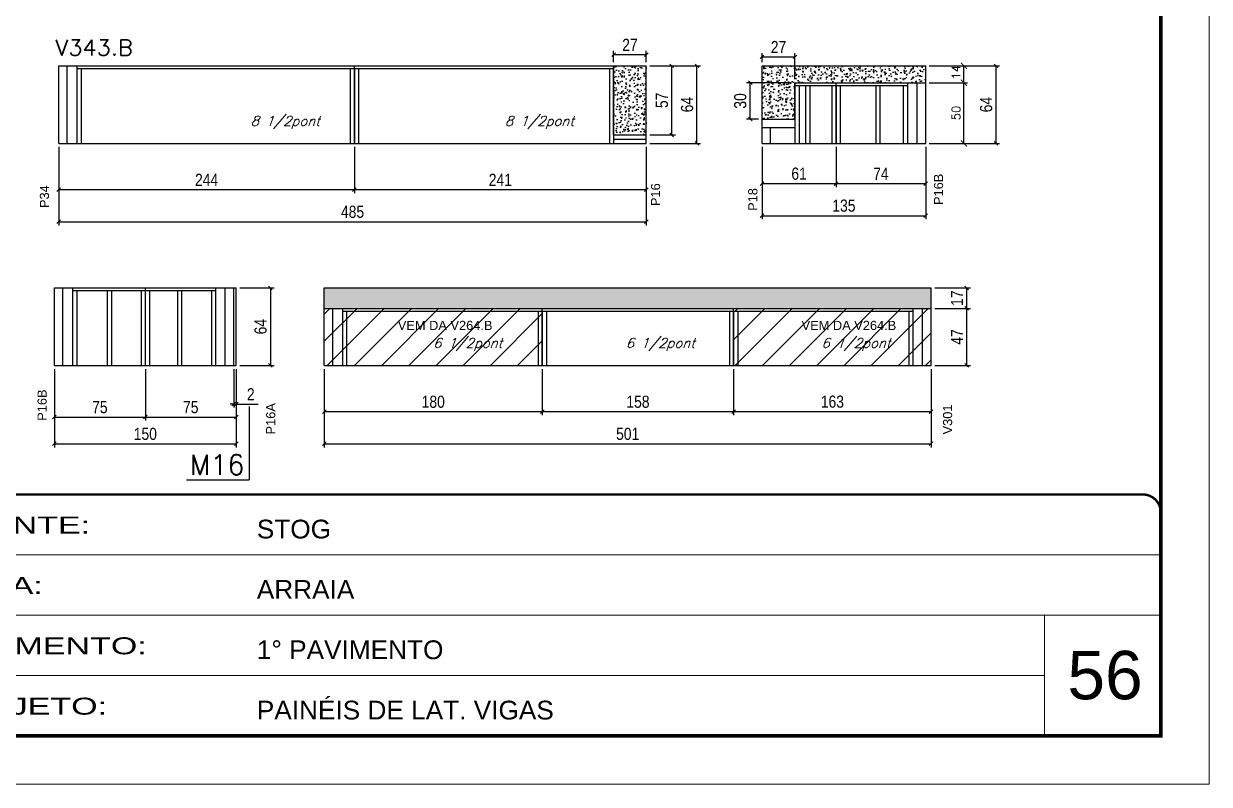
# Model space of a CAD drawing. Extents: x -3394 to 16474, y -5031 to 14397.
# Drawn here: x 9533 to 10512, y -1585 to -957 of the extents above; entities that cross this region are included whole.
import ezdxf

# ---------------------------------------------------------------- set-up
doc = ezdxf.new("R2010")
doc.units = 0
doc.linetypes.add('CONTINUO', pattern=[0])
doc.linetypes.add('DASHED', pattern=[0.75, 0.5, -0.25])
doc.layers.get('0').update_dxf_attribs({"linetype": 'CONTINUOUS'})
doc.layers.get('Defpoints').update_dxf_attribs({"linetype": 'CONTINUOUS'})
for name, color, linetype, lineweight in [('CARIMBO', 255, 'CONTINUOUS', 9), ('Folhas', 255, 'CONTINUOUS', 9), ('REAPROVEITAMENTO', 251, 'CONTINUOUS', 9), ('SARRAFO DE PRESSAO', 251, 'DASHED', 9), ('Texto Seção', 7, 'CONTINUOUS', 15)]:
    doc.layers.add(name, color=color, linetype=linetype, lineweight=lineweight)
for name, color, linetype in [('COTA', 241, 'CONTINUOUS'), ('NOMENCLATURA', 7, 'CONTINUOUS'), ('Painéis', 200, 'CONTINUOUS'), ('SARR_2.2x7', 40, 'CONTINUOUS'), ('SARR_3.5x7', 81, 'CONTINUOUS'), ('texto', 7, 'CONTINUOUS')]:
    doc.layers.add(name, color=color, linetype=linetype)
doc.styles.add('ARIAL', font='arial.ttf')
doc.styles.add('COTA TECNICA', font='techl___.ttf', dxfattribs={"height": 10})
doc.styles.add('REGUA-120', font='ROMANS.shx', dxfattribs={"height": 15})
doc.styles.add('ROMANS', font='romans.shx')
doc.styles.get("Standard").update_dxf_attribs({"font": 'ROMANS.SHX'})
doc.styles.add('Tecnologia', font='')
doc.styles.get('Tecnologia').set_extended_font_data('Forgotten Futurist')
doc.dimstyles.new('Cota Paínel', dxfattribs={"dimtxt": 7, "dimasz": 5, "dimexe": 3, "dimexo": 3, "dimgap": 3, "dimtad": 1, "dimdec": 1, "dimzin": 12, "dimdsep": 46, "dimtxsty": 'ROMANS', "dimblk": 'ARCHTICK', "dimcen": 0, "dimclrd": 4, "dimclre": 4, "dimclrt": 1, "dimadec": 1, "dimazin": 3, "dimtfac": 1, "dimtdec": 1, "dimtmove": 0, "dimatfit": 3, "dimldrblk": 'OBLIQUE', "dimfxl": 1, "dimtolj": 1, "dimtzin": 12, "dimarcsym": 0})
doc.dimstyles.new('PAINEL', dxfattribs={"dimtxt": 10, "dimasz": 3, "dimexe": 3, "dimexo": 3, "dimgap": 3, "dimtad": 1, "dimdec": 1, "dimzin": 12, "dimdsep": 46, "dimtxsty": 'COTA TECNICA', "dimblk1": 'OBLIQUE', "dimblk2": 'OBLIQUE', "dimsah": 1, "dimcen": 0.9, "dimclrd": 4, "dimclre": 4, "dimclrt": 240, "dimadec": 1, "dimazin": 3, "dimtfac": 1, "dimtdec": 1, "dimtmove": 0, "dimatfit": 3, "dimfxl": 1, "dimtolj": 1, "dimtzin": 12, "dimarcsym": 0})
pattern_1 = [(50, (5857.208, -4862.023), (9.109233, -0.796954), [0.9525, -10.4775]), (355, (5857.208, -4862.023), (-1.762171, 9.552842), [0.762, -8.382029]), (100.45144, (5857.967, -4862.09), (7.347062, 8.755888), [0.8095, -8.904512]), (46.1842, (5857.208, -4859.483), (13.553952, -2.102116), [1.42875, -15.71625]), (96.63556, (5858.338, -4859.658), (11.870207, 12.371306), [1.21425, -13.35678]), (351.18415, (5857.208, -4859.483), (11.870207, 12.371306), [1.142998, -12.572987]), (21, (5858.478, -4860.118), (7.58072, -5.11326), [0.9525, -10.4775]), (326, (5858.478, -4860.118), (3.090101, 9.209398), [0.762, -8.382]), (71.45144, (5859.11, -4860.544), (10.670821, 4.096138), [0.8095, -8.904497]), (37.5, (5857.208, -4862.0232), (0.1544302, 4.227752), [0, -8.2804, 0, -8.509, 0, -8.41375]), (7.5, (5857.208, -4862.023), (3.340983, 5.0090287), [0, -4.8514, 0, -8.0899, 0, -3.20675]), (327.5, (5854.376, -4862.0232), (6.7795298, -0.2864372), [0, -3.175, 0, -9.906, 0, -13.1445]), (317.5, (5853.106, -4862.023), (7.406459, 1.2713246), [0, -4.1275, 0, -6.5786, 0, -9.3345])]

# ---------------------------------------------------------------- blocks, each defined once
blk = doc.blocks.new('9999999999')
at = {"color": 30, "linetype": 'CONTINUO'}
for p, q in [((98564.56, 34379.64), (99583.98, 34379.64)), ((98564.56, 34329.83), (99487.98, 34329.83)), ((99583.98, 34329.83), (99487.98, 34329.83)), ((99487.98, 34329.83), (99487.98, 34230.21)), ((98564.56, 34280.02), (99487.98, 34280.02))]:
    blk.add_line(p, q, dxfattribs=at)
at = {"color": 30, "linetype": 'CONTINUO', "const_width": 2}
blk.add_lwpolyline([(99583.98, 34230.21), (99583.98, 34414.45, 0.414214), (99568.98, 34429.45), (98228.98, 34429.45, 0.414214), (98213.98, 34414.45), (98213.98, 34245.21, 0.414214), (98228.98, 34230.21), (99583.98, 34230.21)], format="xyb", dxfattribs=at)
at = {"layer": 'Folhas'}
blk.add_lwpolyline([(98138.98, 34190.21), (99623.98, 34190.21), (99623.98, 35240.21), (98138.98, 35240.21)], close=True, dxfattribs=at)
at = {"layer": 'Folhas', "color": 30, "const_width": 3}
blk.add_lwpolyline([(98213.98, 34230.21), (99583.98, 34230.21), (99583.98, 35200.21), (98213.98, 35200.21)], close=True, dxfattribs=at)
at = {"color": 7, "linetype": 'Continuous', "ltscale": 5, "style": 'ARIAL'}
for s, height, p in [('STOG', 15.483, (98837.68, 34393.13)), ('ARRAIA', 15.483, (98837.68, 34343.32)), ('1° PAVIMENTO', 15.4829, (98837.68, 34293.51)), ('PAINÉIS DE LAT. VIGAS', 15.4829, (98837.68, 34243.7))]:
    blk.add_text(s, height=height, dxfattribs=at).set_placement(p)
at = {"layer": 'Folhas', "color": 7, "style": 'Tecnologia', "width": 1.5}
for s, p in [('CLIENTE:', (98573.65, 34397.17)), ('OBRA:', (98573.65, 34347.31)), ('PAVIMENTO:', (98573.65, 34297.5)), ('PROJETO:', (98573.65, 34247.69))]:
    blk.add_text(s, height=14, dxfattribs=at).set_placement(p)
blk = doc.blocks.new('_Oblique')
at = {"color": 0, "linetype": 'ByBlock', "lineweight": -2}
blk.add_line((-0.5, -0.5), (0.5, 0.5), dxfattribs=at)
blk = doc.blocks.new('*D1817')
at = {"layer": 'COTA', "color": 4, "linetype": 'ByBlock', "lineweight": -2, "transparency": 16777216}
for p, q in [((9562.44, -1058.88), (9562.44, -1097.07)), ((9806.44, -1058.88), (9806.44, -1097.07)), ((9562.44, -1094.07), (9806.44, -1094.07))]:
    blk.add_line(p, q, dxfattribs=at)
at = {"layer": 'Defpoints', "color": 0, "linetype": 'ByBlock', "transparency": 16777216}
for p in [(9562.44, -1055.88), (9806.44, -1055.88), (9806.44, -1094.07)]:
    blk.add_point(p, dxfattribs=at)
at = {"layer": 'COTA', "color": 4, "linetype": 'ByBlock', "lineweight": -2, "transparency": 16777216, "xscale": 3, "yscale": 3, "zscale": 3, "rotation": 180}
blk.add_blockref('_Oblique', (9562.44, -1094.07), dxfattribs=at)
at = {"layer": 'COTA', "color": 4, "linetype": 'ByBlock', "lineweight": -2, "transparency": 16777216, "xscale": 3, "yscale": 3, "zscale": 3}
blk.add_blockref('_Oblique', (9806.44, -1094.07), dxfattribs=at)
at = {"layer": 'COTA', "color": 240, "linetype": 'ByBlock', "transparency": 16777216, "insert": (9684.44, -1085.99), "char_height": 10, "attachment_point": 5, "style": 'COTA TECNICA'}
blk.add_mtext('\\A1;244', dxfattribs=at)
blk = doc.blocks.new('*D1818')
at = {"layer": 'COTA', "color": 4, "linetype": 'ByBlock', "lineweight": -2, "transparency": 16777216}
for p, q in [((9806.44, -1058.88), (9806.44, -1097.07)), ((10047.44, -1058.88), (10047.44, -1097.07)), ((9806.44, -1094.07), (10047.44, -1094.07))]:
    blk.add_line(p, q, dxfattribs=at)
at = {"layer": 'Defpoints', "color": 0, "linetype": 'ByBlock', "transparency": 16777216}
for p in [(9806.44, -1055.88), (10047.44, -1055.88), (10047.44, -1094.07)]:
    blk.add_point(p, dxfattribs=at)
at = {"layer": 'COTA', "color": 4, "linetype": 'ByBlock', "lineweight": -2, "transparency": 16777216, "xscale": 3, "yscale": 3, "zscale": 3, "rotation": 180}
blk.add_blockref('_Oblique', (9806.44, -1094.07), dxfattribs=at)
at = {"layer": 'COTA', "color": 4, "linetype": 'ByBlock', "lineweight": -2, "transparency": 16777216, "xscale": 3, "yscale": 3, "zscale": 3}
blk.add_blockref('_Oblique', (10047.44, -1094.07), dxfattribs=at)
at = {"layer": 'COTA', "color": 240, "linetype": 'ByBlock', "transparency": 16777216, "insert": (9926.94, -1085.99), "char_height": 10, "attachment_point": 5, "style": 'COTA TECNICA'}
blk.add_mtext('\\A1;241', dxfattribs=at)
blk = doc.blocks.new('*D1883')
at = {"layer": 'COTA', "color": 4, "linetype": 'ByBlock', "lineweight": -2, "transparency": 16777216}
for p, q in [((9562.44, -1058.88), (9562.44, -1123.57)), ((10047.44, -1058.88), (10047.44, -1123.57)), ((9562.44, -1120.57), (10047.44, -1120.57))]:
    blk.add_line(p, q, dxfattribs=at)
at = {"layer": 'Defpoints', "color": 0, "linetype": 'ByBlock', "transparency": 16777216}
for p in [(9562.44, -1055.88), (10047.44, -1055.88), (10047.44, -1120.57)]:
    blk.add_point(p, dxfattribs=at)
at = {"layer": 'COTA', "color": 4, "linetype": 'ByBlock', "lineweight": -2, "transparency": 16777216, "xscale": 3, "yscale": 3, "zscale": 3, "rotation": 180}
blk.add_blockref('_Oblique', (9562.44, -1120.57), dxfattribs=at)
at = {"layer": 'COTA', "color": 4, "linetype": 'ByBlock', "lineweight": -2, "transparency": 16777216, "xscale": 3, "yscale": 3, "zscale": 3}
blk.add_blockref('_Oblique', (10047.44, -1120.57), dxfattribs=at)
at = {"layer": 'COTA', "color": 240, "linetype": 'ByBlock', "transparency": 16777216, "insert": (9804.94, -1112.43), "char_height": 10, "attachment_point": 5, "style": 'COTA TECNICA'}
blk.add_mtext('\\A1;485', dxfattribs=at)
blk = doc.blocks.new('*D1819')
at = {"layer": 'COTA', "color": 4, "linetype": 'Continuous', "lineweight": -2, "transparency": 16777216}
for p, q in [((10050.44, -991.88), (10092.27, -991.88)), ((10089.27, -1055.88), (10089.27, -991.88)), ((10050.44, -1055.88), (10092.27, -1055.88))]:
    blk.add_line(p, q, dxfattribs=at)
at = {"layer": 'Defpoints', "color": 0, "linetype": 'Continuous', "transparency": 16777216}
for p in [(10047.44, -991.88), (10089.27, -991.88), (10047.44, -1055.88)]:
    blk.add_point(p, dxfattribs=at)
at = {"layer": 'COTA', "color": 4, "linetype": 'Continuous', "lineweight": -2, "transparency": 16777216, "xscale": 3, "yscale": 3, "zscale": 3}
for p, rotation in [((10089.27, -991.88), 90), ((10089.27, -1055.88), 270)]:
    blk.add_blockref('_Oblique', p, dxfattribs=dict(at, rotation=rotation))
at = {"layer": 'COTA', "color": 240, "linetype": 'Continuous', "transparency": 16777216, "insert": (10081.17, -1023.88), "char_height": 10, "attachment_point": 5, "rotation": 90, "style": 'COTA TECNICA'}
blk.add_mtext('\\A1;64', dxfattribs=at)
blk = doc.blocks.new('*D1884')
at = {"layer": 'COTA', "color": 4, "linetype": 'Continuous', "lineweight": -2, "transparency": 16777216}
for p, q in [((10050.44, -991.88), (10071.49, -991.88)), ((10068.49, -1048.88), (10068.49, -991.88)), ((10050.44, -1048.88), (10071.49, -1048.88))]:
    blk.add_line(p, q, dxfattribs=at)
at = {"layer": 'Defpoints', "color": 0, "linetype": 'Continuous', "transparency": 16777216}
for p in [(10047.44, -991.88), (10068.49, -991.88), (10047.44, -1048.88)]:
    blk.add_point(p, dxfattribs=at)
at = {"layer": 'COTA', "color": 4, "linetype": 'Continuous', "lineweight": -2, "transparency": 16777216, "xscale": 3, "yscale": 3, "zscale": 3}
for p, rotation in [((10068.49, -991.88), 90), ((10068.49, -1048.88), 270)]:
    blk.add_blockref('_Oblique', p, dxfattribs=dict(at, rotation=rotation))
at = {"layer": 'COTA', "color": 240, "linetype": 'Continuous', "transparency": 16777216, "insert": (10060.38, -1020.38), "char_height": 10, "attachment_point": 5, "rotation": 90, "style": 'COTA TECNICA'}
blk.add_mtext('\\A1;57', dxfattribs=at)
blk = doc.blocks.new('*D1885')
at = {"layer": 'COTA', "color": 4, "linetype": 'Continuous', "lineweight": -2, "transparency": 16777216}
for p, q in [((10020.44, -988.88), (10020.44, -979.63)), ((10020.44, -982.63), (10047.44, -982.63)), ((10047.44, -988.88), (10047.44, -979.63))]:
    blk.add_line(p, q, dxfattribs=at)
at = {"layer": 'Defpoints', "color": 0, "linetype": 'Continuous', "transparency": 16777216}
for p in [(10047.44, -982.63), (10020.44, -991.88), (10047.44, -991.88)]:
    blk.add_point(p, dxfattribs=at)
at = {"layer": 'COTA', "color": 4, "linetype": 'Continuous', "lineweight": -2, "transparency": 16777216, "xscale": 3, "yscale": 3, "zscale": 3, "rotation": 180}
blk.add_blockref('_Oblique', (10020.44, -982.63), dxfattribs=at)
at = {"layer": 'COTA', "color": 4, "linetype": 'Continuous', "lineweight": -2, "transparency": 16777216, "xscale": 3, "yscale": 3, "zscale": 3}
blk.add_blockref('_Oblique', (10047.44, -982.63), dxfattribs=at)
at = {"layer": 'COTA', "color": 240, "linetype": 'Continuous', "transparency": 16777216, "insert": (10033.94, -974.56), "char_height": 10, "attachment_point": 5, "style": 'COTA TECNICA'}
blk.add_mtext('\\A1;27', dxfattribs=at)
blk = doc.blocks.new('*D1820')
at = {"layer": 'COTA', "color": 4, "linetype": 'ByBlock', "lineweight": -2, "transparency": 16777216}
for p, q in [((10143.08, -1058.88), (10143.08, -1092.07)), ((10204.08, -1058.88), (10204.08, -1092.07)), ((10143.08, -1089.07), (10204.08, -1089.07))]:
    blk.add_line(p, q, dxfattribs=at)
at = {"layer": 'Defpoints', "color": 0, "linetype": 'ByBlock', "transparency": 16777216}
for p in [(10143.08, -1055.88), (10204.08, -1055.88), (10204.08, -1089.07)]:
    blk.add_point(p, dxfattribs=at)
at = {"layer": 'COTA', "color": 4, "linetype": 'ByBlock', "lineweight": -2, "transparency": 16777216, "xscale": 3, "yscale": 3, "zscale": 3, "rotation": 180}
blk.add_blockref('_Oblique', (10143.08, -1089.07), dxfattribs=at)
at = {"layer": 'COTA', "color": 4, "linetype": 'ByBlock', "lineweight": -2, "transparency": 16777216, "xscale": 3, "yscale": 3, "zscale": 3}
blk.add_blockref('_Oblique', (10204.08, -1089.07), dxfattribs=at)
at = {"layer": 'COTA', "color": 240, "linetype": 'ByBlock', "transparency": 16777216, "insert": (10173.58, -1080.96), "char_height": 10, "attachment_point": 5, "style": 'COTA TECNICA'}
blk.add_mtext('\\A1;61', dxfattribs=at)
blk = doc.blocks.new('*D1821')
at = {"layer": 'COTA', "color": 4, "linetype": 'ByBlock', "lineweight": -2, "transparency": 16777216}
for p, q in [((10204.08, -1058.88), (10204.08, -1092.07)), ((10278.08, -1058.88), (10278.08, -1092.07)), ((10204.08, -1089.07), (10278.08, -1089.07))]:
    blk.add_line(p, q, dxfattribs=at)
at = {"layer": 'Defpoints', "color": 0, "linetype": 'ByBlock', "transparency": 16777216}
for p in [(10204.08, -1055.88), (10278.08, -1055.88), (10278.08, -1089.07)]:
    blk.add_point(p, dxfattribs=at)
at = {"layer": 'COTA', "color": 4, "linetype": 'ByBlock', "lineweight": -2, "transparency": 16777216, "xscale": 3, "yscale": 3, "zscale": 3, "rotation": 180}
blk.add_blockref('_Oblique', (10204.08, -1089.07), dxfattribs=at)
at = {"layer": 'COTA', "color": 4, "linetype": 'ByBlock', "lineweight": -2, "transparency": 16777216, "xscale": 3, "yscale": 3, "zscale": 3}
blk.add_blockref('_Oblique', (10278.08, -1089.07), dxfattribs=at)
at = {"layer": 'COTA', "color": 240, "linetype": 'ByBlock', "transparency": 16777216, "insert": (10241.08, -1080.99), "char_height": 10, "attachment_point": 5, "style": 'COTA TECNICA'}
blk.add_mtext('\\A1;74', dxfattribs=at)
blk = doc.blocks.new('*D1886')
at = {"layer": 'COTA', "color": 4, "linetype": 'ByBlock', "lineweight": -2, "transparency": 16777216}
for p, q in [((10143.08, -1058.88), (10143.08, -1118.57)), ((10278.08, -1058.88), (10278.08, -1118.57)), ((10143.08, -1115.57), (10278.08, -1115.57))]:
    blk.add_line(p, q, dxfattribs=at)
at = {"layer": 'Defpoints', "color": 0, "linetype": 'ByBlock', "transparency": 16777216}
for p in [(10143.08, -1055.88), (10278.08, -1055.88), (10278.08, -1115.57)]:
    blk.add_point(p, dxfattribs=at)
at = {"layer": 'COTA', "color": 4, "linetype": 'ByBlock', "lineweight": -2, "transparency": 16777216, "xscale": 3, "yscale": 3, "zscale": 3, "rotation": 180}
blk.add_blockref('_Oblique', (10143.08, -1115.57), dxfattribs=at)
at = {"layer": 'COTA', "color": 4, "linetype": 'ByBlock', "lineweight": -2, "transparency": 16777216, "xscale": 3, "yscale": 3, "zscale": 3}
blk.add_blockref('_Oblique', (10278.08, -1115.57), dxfattribs=at)
at = {"layer": 'COTA', "color": 240, "linetype": 'ByBlock', "transparency": 16777216, "insert": (10210.58, -1107.35), "char_height": 10, "attachment_point": 5, "style": 'COTA TECNICA'}
blk.add_mtext('\\A1;135', dxfattribs=at)
blk = doc.blocks.new('_ArchTick')
at = {"color": 0, "linetype": 'ByBlock', "const_width": 0.15}
blk.add_lwpolyline([(-0.5, -0.5), (0.5, 0.5)], dxfattribs=at)
blk = doc.blocks.new('*D1822')
at = {"layer": 'COTA', "color": 4, "lineweight": -2, "transparency": 16777216}
for p, q in [((10281.08, -1005.88), (10312.66, -1005.88)), ((10309.66, -1055.88), (10309.66, -1005.88)), ((10281.08, -1055.88), (10312.66, -1055.88))]:
    blk.add_line(p, q, dxfattribs=at)
at = {"layer": 'Defpoints', "color": 0, "transparency": 16777216}
for p in [(10278.08, -1005.88), (10309.66, -1005.88), (10278.08, -1055.88)]:
    blk.add_point(p, dxfattribs=at)
at = {"layer": 'COTA', "color": 4, "lineweight": -2, "transparency": 16777216, "xscale": 5, "yscale": 5, "zscale": 5}
for p, rotation in [((10309.66, -1005.88), 90), ((10309.66, -1055.88), 270)]:
    blk.add_blockref('_ArchTick', p, dxfattribs=dict(at, rotation=rotation))
at = {"layer": 'COTA', "color": 1, "transparency": 16777216, "insert": (10303.16, -1030.88), "char_height": 7, "attachment_point": 5, "rotation": 90, "style": 'ROMANS'}
blk.add_mtext('\\A1;50', dxfattribs=at)
blk = doc.blocks.new('*D1823')
at = {"layer": 'COTA', "color": 4, "lineweight": -2, "transparency": 16777216}
for p, q in [((10281.08, -991.88), (10312.66, -991.88)), ((10309.66, -1005.88), (10309.66, -991.88)), ((10281.08, -1005.88), (10312.66, -1005.88))]:
    blk.add_line(p, q, dxfattribs=at)
at = {"layer": 'Defpoints', "color": 0, "transparency": 16777216}
for p in [(10278.08, -991.88), (10309.66, -991.88), (10278.08, -1005.88)]:
    blk.add_point(p, dxfattribs=at)
at = {"layer": 'COTA', "color": 4, "lineweight": -2, "transparency": 16777216, "xscale": 5, "yscale": 5, "zscale": 5}
for p, rotation in [((10309.66, -991.88), 90), ((10309.66, -1005.88), 270)]:
    blk.add_blockref('_ArchTick', p, dxfattribs=dict(at, rotation=rotation))
at = {"layer": 'COTA', "color": 1, "transparency": 16777216, "insert": (10303.16, -997.19), "char_height": 7, "attachment_point": 5, "rotation": 90, "style": 'ROMANS'}
blk.add_mtext('\\A1;14', dxfattribs=at)
blk = doc.blocks.new('*D1824')
at = {"layer": 'COTA', "color": 4, "lineweight": -2, "transparency": 16777216}
for p, q in [((10293.43, -991.88), (10339.14, -991.88)), ((10336.14, -1055.88), (10336.14, -991.88)), ((10293.43, -1055.88), (10339.14, -1055.88))]:
    blk.add_line(p, q, dxfattribs=at)
at = {"layer": 'Defpoints', "color": 0, "transparency": 16777216}
for p in [(10290.43, -991.88), (10336.14, -991.88), (10290.43, -1055.88)]:
    blk.add_point(p, dxfattribs=at)
at = {"layer": 'COTA', "color": 4, "lineweight": -2, "transparency": 16777216, "xscale": 3, "yscale": 3, "zscale": 3}
for p, rotation in [((10336.14, -991.88), 90), ((10336.14, -1055.88), 270)]:
    blk.add_blockref('_Oblique', p, dxfattribs=dict(at, rotation=rotation))
at = {"layer": 'COTA', "color": 240, "transparency": 16777216, "insert": (10328.03, -1023.88), "char_height": 10, "attachment_point": 5, "rotation": 90, "style": 'COTA TECNICA'}
blk.add_mtext('\\A1;64', dxfattribs=at)
blk = doc.blocks.new('*D1869')
at = {"layer": 'COTA', "color": 4, "lineweight": -2, "transparency": 16777216}
for p, q in [((10167.08, -1005.88), (10130.27, -1005.88)), ((10133.27, -1035.88), (10133.27, -1005.88)), ((10140.08, -1035.88), (10130.27, -1035.88))]:
    blk.add_line(p, q, dxfattribs=at)
at = {"layer": 'Defpoints', "color": 0, "transparency": 16777216}
for p in [(10133.27, -1005.88), (10170.08, -1005.88), (10143.08, -1035.88)]:
    blk.add_point(p, dxfattribs=at)
at = {"layer": 'COTA', "color": 4, "lineweight": -2, "transparency": 16777216, "xscale": 3, "yscale": 3, "zscale": 3}
for p, rotation in [((10133.27, -1005.88), 90), ((10133.27, -1035.88), 270)]:
    blk.add_blockref('_Oblique', p, dxfattribs=dict(at, rotation=rotation))
at = {"layer": 'COTA', "color": 240, "transparency": 16777216, "insert": (10125.05, -1020.88), "char_height": 10, "attachment_point": 5, "rotation": 90, "style": 'COTA TECNICA'}
blk.add_mtext('\\A1;30', dxfattribs=at)
blk = doc.blocks.new('*D1870')
at = {"layer": 'COTA', "color": 4, "lineweight": -2, "transparency": 16777216}
for p, q in [((10143.08, -988.88), (10143.08, -981.45)), ((10143.08, -984.45), (10170.08, -984.45)), ((10170.08, -1002.88), (10170.08, -981.45))]:
    blk.add_line(p, q, dxfattribs=at)
at = {"layer": 'Defpoints', "color": 0, "transparency": 16777216}
for p in [(10170.08, -984.45), (10143.08, -991.88), (10170.08, -1005.88)]:
    blk.add_point(p, dxfattribs=at)
at = {"layer": 'COTA', "color": 4, "lineweight": -2, "transparency": 16777216, "xscale": 3, "yscale": 3, "zscale": 3, "rotation": 180}
blk.add_blockref('_Oblique', (10143.08, -984.45), dxfattribs=at)
at = {"layer": 'COTA', "color": 4, "lineweight": -2, "transparency": 16777216, "xscale": 3, "yscale": 3, "zscale": 3}
blk.add_blockref('_Oblique', (10170.08, -984.45), dxfattribs=at)
at = {"layer": 'COTA', "color": 240, "transparency": 16777216, "insert": (10156.58, -976.38), "char_height": 10, "attachment_point": 5, "style": 'COTA TECNICA'}
blk.add_mtext('\\A1;27', dxfattribs=at)
blk = doc.blocks.new('*D1871')
at = {"layer": 'COTA', "color": 4, "linetype": 'ByBlock', "lineweight": -2, "transparency": 16777216}
for p, q in [((9558.88, -1242.17), (9558.88, -1306.85)), ((9708.88, -1242.17), (9708.88, -1306.85)), ((9558.88, -1303.85), (9708.88, -1303.85))]:
    blk.add_line(p, q, dxfattribs=at)
at = {"layer": 'Defpoints', "color": 0, "linetype": 'ByBlock', "transparency": 16777216}
for p in [(9558.88, -1239.17), (9708.88, -1239.17), (9708.88, -1303.85)]:
    blk.add_point(p, dxfattribs=at)
at = {"layer": 'COTA', "color": 4, "linetype": 'ByBlock', "lineweight": -2, "transparency": 16777216, "xscale": 3, "yscale": 3, "zscale": 3, "rotation": 180}
blk.add_blockref('_Oblique', (9558.88, -1303.85), dxfattribs=at)
at = {"layer": 'COTA', "color": 4, "linetype": 'ByBlock', "lineweight": -2, "transparency": 16777216, "xscale": 3, "yscale": 3, "zscale": 3}
blk.add_blockref('_Oblique', (9708.88, -1303.85), dxfattribs=at)
at = {"layer": 'COTA', "color": 240, "linetype": 'ByBlock', "transparency": 16777216, "insert": (9633.88, -1295.74), "char_height": 10, "attachment_point": 5, "style": 'COTA TECNICA'}
blk.add_mtext('\\A1;150', dxfattribs=at)
blk = doc.blocks.new('*D1795')
at = {"layer": 'COTA', "color": 4, "linetype": 'ByBlock', "lineweight": -2, "transparency": 16777216}
for p, q in [((9711.88, -1175.17), (9740.16, -1175.17)), ((9737.16, -1175.17), (9737.16, -1239.17)), ((9711.88, -1239.17), (9740.16, -1239.17))]:
    blk.add_line(p, q, dxfattribs=at)
at = {"layer": 'Defpoints', "color": 0, "linetype": 'ByBlock', "transparency": 16777216}
for p in [(9708.88, -1175.17), (9708.88, -1239.17), (9737.16, -1239.17)]:
    blk.add_point(p, dxfattribs=at)
at = {"layer": 'COTA', "color": 4, "linetype": 'ByBlock', "lineweight": -2, "transparency": 16777216, "xscale": 3, "yscale": 3, "zscale": 3}
for p, rotation in [((9737.16, -1175.17), 90), ((9737.16, -1239.17), 270)]:
    blk.add_blockref('_Oblique', p, dxfattribs=dict(at, rotation=rotation))
at = {"layer": 'COTA', "color": 240, "linetype": 'ByBlock', "transparency": 16777216, "insert": (9729.05, -1207.17), "char_height": 10, "attachment_point": 5, "rotation": 90, "style": 'COTA TECNICA'}
blk.add_mtext('\\A1;64', dxfattribs=at)
blk = doc.blocks.new('*D1872')
at = {"layer": 'COTA', "color": 4, "lineweight": -2, "transparency": 16777216}
for p, q in [((9706.88, -1242.17), (9706.88, -1274.04)), ((9708.88, -1242.17), (9708.88, -1274.04)), ((9706.88, -1271.04), (9703.88, -1271.04)), ((9706.88, -1271.04), (9708.88, -1271.04)), ((9708.88, -1271.04), (9726.99, -1271.04))]:
    blk.add_line(p, q, dxfattribs=at)
at = {"layer": 'Defpoints', "color": 0, "transparency": 16777216}
for p in [(9706.88, -1239.17), (9708.88, -1239.17), (9708.88, -1271.04)]:
    blk.add_point(p, dxfattribs=at)
at = {"layer": 'COTA', "color": 4, "lineweight": -2, "transparency": 16777216, "xscale": 3, "yscale": 3, "zscale": 3}
blk.add_blockref('_Oblique', (9706.88, -1271.04), dxfattribs=at)
at = {"layer": 'COTA', "color": 4, "lineweight": -2, "transparency": 16777216, "xscale": 3, "yscale": 3, "zscale": 3, "rotation": 180}
blk.add_blockref('_Oblique', (9708.88, -1271.04), dxfattribs=at)
at = {"layer": 'COTA', "color": 240, "transparency": 16777216, "insert": (9720.93, -1263.04), "char_height": 10, "attachment_point": 5, "style": 'COTA TECNICA'}
blk.add_mtext('\\A1;2', dxfattribs=at)
blk = doc.blocks.new('*D1873')
at = {"layer": 'COTA', "color": 4, "lineweight": -2, "transparency": 16777216}
for p, q in [((9558.88, -1242.17), (9558.88, -1284.77)), ((9633.88, -1242.17), (9633.88, -1284.77)), ((9558.88, -1281.77), (9633.88, -1281.77))]:
    blk.add_line(p, q, dxfattribs=at)
at = {"layer": 'Defpoints', "color": 0, "transparency": 16777216}
for p in [(9558.88, -1239.17), (9633.88, -1239.17), (9633.88, -1281.77)]:
    blk.add_point(p, dxfattribs=at)
at = {"layer": 'COTA', "color": 4, "lineweight": -2, "transparency": 16777216, "xscale": 3, "yscale": 3, "zscale": 3, "rotation": 180}
blk.add_blockref('_Oblique', (9558.88, -1281.77), dxfattribs=at)
at = {"layer": 'COTA', "color": 4, "lineweight": -2, "transparency": 16777216, "xscale": 3, "yscale": 3, "zscale": 3}
blk.add_blockref('_Oblique', (9633.88, -1281.77), dxfattribs=at)
at = {"layer": 'COTA', "color": 240, "transparency": 16777216, "insert": (9596.38, -1273.66), "char_height": 10, "attachment_point": 5, "style": 'COTA TECNICA'}
blk.add_mtext('\\A1;75', dxfattribs=at)
blk = doc.blocks.new('*D1874')
at = {"layer": 'COTA', "color": 4, "lineweight": -2, "transparency": 16777216}
for p, q in [((9633.88, -1242.17), (9633.88, -1284.77)), ((9708.88, -1242.17), (9708.88, -1284.77)), ((9633.88, -1281.77), (9708.88, -1281.77))]:
    blk.add_line(p, q, dxfattribs=at)
at = {"layer": 'Defpoints', "color": 0, "transparency": 16777216}
for p in [(9633.88, -1239.17), (9708.88, -1239.17), (9708.88, -1281.77)]:
    blk.add_point(p, dxfattribs=at)
at = {"layer": 'COTA', "color": 4, "lineweight": -2, "transparency": 16777216, "xscale": 3, "yscale": 3, "zscale": 3, "rotation": 180}
blk.add_blockref('_Oblique', (9633.88, -1281.77), dxfattribs=at)
at = {"layer": 'COTA', "color": 4, "lineweight": -2, "transparency": 16777216, "xscale": 3, "yscale": 3, "zscale": 3}
blk.add_blockref('_Oblique', (9708.88, -1281.77), dxfattribs=at)
at = {"layer": 'COTA', "color": 240, "transparency": 16777216, "insert": (9671.38, -1273.66), "char_height": 10, "attachment_point": 5, "style": 'COTA TECNICA'}
blk.add_mtext('\\A1;75', dxfattribs=at)
blk = doc.blocks.new('*D1796')
at = {"layer": 'COTA', "color": 4, "linetype": 'ByBlock', "lineweight": -2, "transparency": 16777216}
for p, q in [((9781.56, -1242.17), (9781.56, -1280.35)), ((9961.56, -1242.17), (9961.56, -1280.35)), ((9781.56, -1277.35), (9961.56, -1277.35))]:
    blk.add_line(p, q, dxfattribs=at)
at = {"layer": 'Defpoints', "color": 0, "linetype": 'ByBlock', "transparency": 16777216}
for p in [(9781.56, -1239.17), (9961.56, -1239.17), (9961.56, -1277.35)]:
    blk.add_point(p, dxfattribs=at)
at = {"layer": 'COTA', "color": 4, "linetype": 'ByBlock', "lineweight": -2, "transparency": 16777216, "xscale": 3, "yscale": 3, "zscale": 3, "rotation": 180}
blk.add_blockref('_Oblique', (9781.56, -1277.35), dxfattribs=at)
at = {"layer": 'COTA', "color": 4, "linetype": 'ByBlock', "lineweight": -2, "transparency": 16777216, "xscale": 3, "yscale": 3, "zscale": 3}
blk.add_blockref('_Oblique', (9961.56, -1277.35), dxfattribs=at)
at = {"layer": 'COTA', "color": 240, "linetype": 'ByBlock', "transparency": 16777216, "insert": (9871.56, -1269.23), "char_height": 10, "attachment_point": 5, "style": 'COTA TECNICA'}
blk.add_mtext('\\A1;180', dxfattribs=at)
blk = doc.blocks.new('*D1797')
at = {"layer": 'COTA', "color": 4, "linetype": 'ByBlock', "lineweight": -2, "transparency": 16777216}
for p, q in [((9961.56, -1242.17), (9961.56, -1280.35)), ((10119.56, -1242.17), (10119.56, -1280.35)), ((9961.56, -1277.35), (10119.56, -1277.35))]:
    blk.add_line(p, q, dxfattribs=at)
at = {"layer": 'Defpoints', "color": 0, "linetype": 'ByBlock', "transparency": 16777216}
for p in [(9961.56, -1239.17), (10119.56, -1239.17), (10119.56, -1277.35)]:
    blk.add_point(p, dxfattribs=at)
at = {"layer": 'COTA', "color": 4, "linetype": 'ByBlock', "lineweight": -2, "transparency": 16777216, "xscale": 3, "yscale": 3, "zscale": 3, "rotation": 180}
blk.add_blockref('_Oblique', (9961.56, -1277.35), dxfattribs=at)
at = {"layer": 'COTA', "color": 4, "linetype": 'ByBlock', "lineweight": -2, "transparency": 16777216, "xscale": 3, "yscale": 3, "zscale": 3}
blk.add_blockref('_Oblique', (10119.56, -1277.35), dxfattribs=at)
at = {"layer": 'COTA', "color": 240, "linetype": 'ByBlock', "transparency": 16777216, "insert": (10040.56, -1269.22), "char_height": 10, "attachment_point": 5, "style": 'COTA TECNICA'}
blk.add_mtext('\\A1;158', dxfattribs=at)
blk = doc.blocks.new('*D1798')
at = {"layer": 'COTA', "color": 4, "linetype": 'ByBlock', "lineweight": -2, "transparency": 16777216}
for p, q in [((9781.56, -1242.17), (9781.56, -1306.85)), ((10282.56, -1242.17), (10282.56, -1306.85)), ((9781.56, -1303.85), (10282.56, -1303.85))]:
    blk.add_line(p, q, dxfattribs=at)
at = {"layer": 'Defpoints', "color": 0, "linetype": 'ByBlock', "transparency": 16777216}
for p in [(9781.56, -1239.17), (10282.56, -1239.17), (10282.56, -1303.85)]:
    blk.add_point(p, dxfattribs=at)
at = {"layer": 'COTA', "color": 4, "linetype": 'ByBlock', "lineweight": -2, "transparency": 16777216, "xscale": 3, "yscale": 3, "zscale": 3, "rotation": 180}
blk.add_blockref('_Oblique', (9781.56, -1303.85), dxfattribs=at)
at = {"layer": 'COTA', "color": 4, "linetype": 'ByBlock', "lineweight": -2, "transparency": 16777216, "xscale": 3, "yscale": 3, "zscale": 3}
blk.add_blockref('_Oblique', (10282.56, -1303.85), dxfattribs=at)
at = {"layer": 'COTA', "color": 240, "linetype": 'ByBlock', "transparency": 16777216, "insert": (10032.06, -1295.74), "char_height": 10, "attachment_point": 5, "style": 'COTA TECNICA'}
blk.add_mtext('\\A1;501', dxfattribs=at)
blk = doc.blocks.new('*D1875')
at = {"layer": 'COTA', "color": 4, "linetype": 'ByBlock', "lineweight": -2, "transparency": 16777216}
for p, q in [((10119.56, -1242.17), (10119.56, -1280.35)), ((10282.56, -1254.42), (10282.56, -1280.35)), ((10119.56, -1277.35), (10282.56, -1277.35))]:
    blk.add_line(p, q, dxfattribs=at)
at = {"layer": 'Defpoints', "color": 0, "linetype": 'ByBlock', "transparency": 16777216}
for p in [(10119.56, -1239.17), (10282.56, -1251.42), (10282.56, -1277.35)]:
    blk.add_point(p, dxfattribs=at)
at = {"layer": 'COTA', "color": 4, "linetype": 'ByBlock', "lineweight": -2, "transparency": 16777216, "xscale": 3, "yscale": 3, "zscale": 3, "rotation": 180}
blk.add_blockref('_Oblique', (10119.56, -1277.35), dxfattribs=at)
at = {"layer": 'COTA', "color": 4, "linetype": 'ByBlock', "lineweight": -2, "transparency": 16777216, "xscale": 3, "yscale": 3, "zscale": 3}
blk.add_blockref('_Oblique', (10282.56, -1277.35), dxfattribs=at)
at = {"layer": 'COTA', "color": 240, "linetype": 'ByBlock', "transparency": 16777216, "insert": (10201.06, -1269.13), "char_height": 10, "attachment_point": 5, "style": 'COTA TECNICA'}
blk.add_mtext('\\A1;163', dxfattribs=at)
blk = doc.blocks.new('*D1876')
at = {"layer": 'COTA', "color": 4, "lineweight": -2, "transparency": 16777216}
for p, q in [((10285.56, -1192.17), (10315, -1192.17)), ((10312, -1239.17), (10312, -1192.17)), ((10285.56, -1239.17), (10315, -1239.17))]:
    blk.add_line(p, q, dxfattribs=at)
at = {"layer": 'Defpoints', "color": 0, "transparency": 16777216}
for p in [(10282.56, -1192.17), (10312, -1192.17), (10282.56, -1239.17)]:
    blk.add_point(p, dxfattribs=at)
at = {"layer": 'COTA', "color": 4, "lineweight": -2, "transparency": 16777216, "xscale": 3, "yscale": 3, "zscale": 3}
for p, rotation in [((10312, -1192.17), 90), ((10312, -1239.17), 270)]:
    blk.add_blockref('_Oblique', p, dxfattribs=dict(at, rotation=rotation))
at = {"layer": 'COTA', "color": 240, "transparency": 16777216, "insert": (10303.93, -1215.67), "char_height": 10, "attachment_point": 5, "rotation": 90, "style": 'COTA TECNICA'}
blk.add_mtext('\\A1;47', dxfattribs=at)
blk = doc.blocks.new('*D1877')
at = {"layer": 'COTA', "color": 4, "lineweight": -2, "transparency": 16777216}
for p, q in [((10285.56, -1175.17), (10315, -1175.17)), ((10312, -1192.17), (10312, -1175.17)), ((10285.56, -1192.17), (10315, -1192.17))]:
    blk.add_line(p, q, dxfattribs=at)
at = {"layer": 'Defpoints', "color": 0, "transparency": 16777216}
for p in [(10282.56, -1175.17), (10312, -1175.17), (10282.56, -1192.17)]:
    blk.add_point(p, dxfattribs=at)
at = {"layer": 'COTA', "color": 4, "lineweight": -2, "transparency": 16777216, "xscale": 3, "yscale": 3, "zscale": 3}
for p, rotation in [((10312, -1175.17), 90), ((10312, -1192.17), 270)]:
    blk.add_blockref('_Oblique', p, dxfattribs=dict(at, rotation=rotation))
at = {"layer": 'COTA', "color": 240, "transparency": 16777216, "insert": (10303.93, -1183.67), "char_height": 10, "attachment_point": 5, "rotation": 90, "style": 'COTA TECNICA'}
blk.add_mtext('\\A1;17', dxfattribs=at)

msp = doc.modelspace()

# ---------------------------------------------------------------- hatches: boundary and pattern name
at = {"layer": 'COTA', "linetype": 'Continuous'}
h = msp.add_hatch(dxfattribs=at)
h.set_pattern_fill('AR-CONC', color=256, scale=0.05)
h.set_pattern_definition(pattern_1)
h.paths.add_polyline_path([(10047.44, -991.88), (10020.44, -991.88), (10020.44, -1048.88), (10047.44, -1048.88)])
h = msp.add_hatch(dxfattribs=at)
h.set_pattern_fill('AR-CONC', color=256, scale=0.05)
h.set_pattern_definition(pattern_1)
h.paths.add_polyline_path([(10170.08, -1005.88), (10278.08, -1005.88), (10278.08, -991.88), (10143.08, -991.88), (10143.08, -1035.88), (10170.08, -1035.88)])
h = msp.add_hatch(dxfattribs=at)
h.set_pattern_fill('AR-CONC', color=256, scale=0.05)
h.paths.add_polyline_path([(10282.56, -1192.17), (10282.56, -1175.17), (9781.56, -1175.17), (9781.56, -1192.17)])
at = {"layer": 'REAPROVEITAMENTO', "linetype": 'Continuous'}
h = msp.add_hatch(dxfattribs=at)
h.set_pattern_fill('ANSI31', color=256, scale=5)
h.paths.add_polyline_path([(9781.56, -1192.17), (9781.56, -1239.17), (9961.56, -1239.17), (9961.56, -1192.17)])
h = msp.add_hatch(dxfattribs=at)
h.set_pattern_fill('ANSI31', color=256, scale=5)
h.paths.add_polyline_path([(10119.56, -1239.17), (10282.56, -1239.17), (10282.56, -1192.17), (10119.56, -1192.17)])

# ---------------------------------------------------------------- linework, layer by layer
at = {"layer": 'COTA', "linetype": 'Continuous'}
for p in [(10020.44, -991.88), (10047.44, -1048.88)]:
    msp.add_line(p, (10047.44, -991.88), dxfattribs=at)
at = {"layer": 'COTA', "linetype": 'ByBlock'}
for p, q in [((10143.08, -991.88), (10278.08, -991.88)), ((10143.08, -1035.88), (10143.08, -991.88)), ((10278.08, -1005.88), (10278.08, -991.88)), ((9781.56, -1175.17), (10282.56, -1175.17)), ((9781.56, -1192.17), (9781.56, -1175.17)), ((10282.56, -1192.17), (10282.56, -1175.17))]:
    msp.add_line(p, q, dxfattribs=at)
at = {"layer": 'NOMENCLATURA', "linetype": 'Continuous'}
for p in [(9719.7, -1273.22), (9667.81, -1333.56)]:
    msp.add_line(p, (9719.7, -1333.56), dxfattribs=at)
at = {"layer": 'Painéis', "linetype": 'ByBlock'}
for p, q in [((9562.44, -991.88), (10020.44, -991.88)), ((9562.44, -1055.88), (9562.44, -991.88)), ((9806.44, -1055.88), (9806.44, -991.88)), ((10020.44, -1048.88), (10020.44, -991.88)), ((10170.08, -1005.88), (10278.08, -1005.88)), ((10170.08, -1035.88), (10170.08, -1005.88)), ((10204.08, -1055.88), (10204.08, -1005.88)), ((10278.08, -1055.88), (10278.08, -1005.88)), ((10143.08, -1035.88), (10170.08, -1035.88)), ((10143.08, -1055.88), (10143.08, -1035.88)), ((9562.44, -1055.88), (10047.44, -1055.88)), ((10020.44, -1048.88), (10047.44, -1048.88)), ((10047.44, -1055.88), (10047.44, -1048.88)), ((10143.08, -1055.88), (10278.08, -1055.88)), ((9558.88, -1175.17), (9708.88, -1175.17)), ((9558.88, -1239.17), (9558.88, -1175.17)), ((9633.88, -1239.17), (9633.88, -1175.17)), ((9706.88, -1239.17), (9706.88, -1175.17)), ((9708.88, -1239.17), (9708.88, -1175.17)), ((9781.56, -1192.17), (10282.56, -1192.17)), ((9781.56, -1239.17), (9781.56, -1192.17)), ((9961.56, -1239.17), (9961.56, -1192.17)), ((10119.56, -1239.17), (10119.56, -1192.17)), ((10282.56, -1239.17), (10282.56, -1192.17)), ((9558.88, -1239.17), (9708.88, -1239.17)), ((9781.56, -1239.17), (10282.56, -1239.17))]:
    msp.add_line(p, q, dxfattribs=at)
at = {"layer": 'SARR_2.2x7', "linetype": 'Continuous'}
for p, q in [((9569.44, -1055.88), (9569.44, -991.88)), ((9577.44, -994.08), (9806.44, -994.08)), ((9806.44, -994.08), (10020.44, -994.08)), ((10170.08, -1008.08), (10204.08, -1008.08)), ((10204.08, -1008.08), (10263.08, -1008.08)), ((10271.08, -1055.88), (10271.08, -1005.88)), ((10143.08, -1042.88), (10170.08, -1042.88)), ((10150.08, -1055.88), (10150.08, -1042.88)), ((10020.44, -1052.38), (10047.44, -1052.38)), ((9565.88, -1239.17), (9565.88, -1175.17)), ((9573.88, -1177.37), (9633.88, -1177.37)), ((9633.88, -1177.37), (9691.88, -1177.37)), ((9699.88, -1239.17), (9699.88, -1175.17)), ((9788.56, -1239.17), (9788.56, -1192.17)), ((10275.56, -1239.17), (10275.56, -1192.17)), ((9796.56, -1194.37), (9961.56, -1194.37)), ((9961.56, -1194.37), (10119.56, -1194.37)), ((10119.56, -1194.37), (10267.56, -1194.37))]:
    msp.add_line(p, q, dxfattribs=at)
at = {"layer": 'SARR_3.5x7'}
for p, q in [((9577.44, -991.88), (9577.44, -1055.88)), ((9580.94, -994.08), (9580.94, -1055.88)), ((9802.94, -994.08), (9802.94, -1055.88)), ((9806.44, -994.08), (9806.44, -1055.88)), ((9809.94, -994.08), (9809.94, -1055.88)), ((10016.94, -994.08), (10016.94, -1055.88)), ((10020.44, -991.88), (10020.44, -1055.88)), ((10170.08, -1005.88), (10170.08, -1055.88)), ((10173.58, -1008.08), (10173.58, -1055.88)), ((10178.93, -1008.08), (10178.93, -1055.88)), ((10182.43, -1008.08), (10182.43, -1055.88)), ((10200.58, -1008.08), (10200.58, -1055.88)), ((10204.08, -1008.08), (10204.08, -1055.88)), ((10207.58, -1008.08), (10207.58, -1055.88)), ((10236.82, -1008.08), (10236.82, -1055.88)), ((10240.32, -1008.08), (10240.32, -1055.88)), ((10259.58, -1008.08), (10259.58, -1055.88)), ((10263.08, -1005.88), (10263.08, -1055.88)), ((9577.44, -1055.88), (9580.94, -1055.88)), ((9802.94, -1055.88), (9806.44, -1055.88)), ((9806.44, -1055.88), (9809.94, -1055.88)), ((10016.94, -1055.88), (10020.44, -1055.88)), ((10170.08, -1055.88), (10173.58, -1055.88)), ((10200.58, -1055.88), (10204.08, -1055.88)), ((10204.08, -1055.88), (10207.58, -1055.88)), ((10259.58, -1055.88), (10263.08, -1055.88)), ((9573.88, -1175.17), (9573.88, -1239.17)), ((9577.38, -1177.37), (9577.38, -1239.17)), ((9602.38, -1177.37), (9602.38, -1239.17)), ((9605.88, -1177.37), (9605.88, -1239.17)), ((9630.38, -1177.37), (9630.38, -1239.17)), ((9637.38, -1177.37), (9637.38, -1239.17)), ((9660.36, -1177.37), (9660.36, -1239.17)), ((9663.86, -1177.37), (9663.86, -1239.17)), ((9688.38, -1177.37), (9688.38, -1239.17)), ((9691.88, -1175.17), (9691.88, -1239.17)), ((9796.56, -1192.17), (9796.56, -1239.17)), ((10267.56, -1192.17), (10267.56, -1239.17)), ((9800.06, -1194.37), (9800.06, -1239.17)), ((9958.06, -1194.37), (9958.06, -1239.17)), ((9961.56, -1194.37), (9961.56, -1239.17)), ((9965.06, -1194.37), (9965.06, -1239.17)), ((10116.06, -1194.37), (10116.06, -1239.17)), ((10119.56, -1194.37), (10119.56, -1239.17)), ((10123.06, -1194.37), (10123.06, -1239.17)), ((10264.06, -1194.37), (10264.06, -1239.17)), ((9573.88, -1239.17), (9577.38, -1239.17)), ((9688.38, -1239.17), (9691.88, -1239.17)), ((9796.56, -1239.17), (9800.06, -1239.17)), ((9958.06, -1239.17), (9961.56, -1239.17)), ((9961.56, -1239.17), (9965.06, -1239.17)), ((10116.06, -1239.17), (10119.56, -1239.17)), ((10119.56, -1239.17), (10123.06, -1239.17)), ((10264.06, -1239.17), (10267.56, -1239.17))]:
    msp.add_line(p, q, dxfattribs=at)

# ---------------------------------------------------------------- block references
at = {"layer": 'SARRAFO DE PRESSAO', "color": 6, "linetype": 'ByBlock'}
msp.add_blockref('9999999999', (-89111.77, -35775.13), dxfattribs=at)

# ---------------------------------------------------------------- texts
at = {"layer": 'CARIMBO', "style": 'ARIAL'}
msp.add_text('56', height=40, dxfattribs=at).set_placement((10395.07, -1514.78))
at = {"layer": 'NOMENCLATURA', "linetype": 'Continuous', "style": 'ARIAL'}
for s, p in [('P16B', (10292.47, -1106.77)), ('P34', (9554.39, -1109.25)), ('P16', (10058.83, -1107.64)), ('P18', (10139.15, -1111.61)), ('P16B', (9552.43, -1284.86)), ('P16A', (9741.14, -1296.13)), ('V301', (10299.94, -1296.13))]:
    msp.add_text(s, height=7.567, rotation=90, dxfattribs=at).set_placement(p)
for p in [(9842.32, -1209.94), (10175.66, -1209.94)]:
    msp.add_text('VEM DA V264.B', height=7.5671, dxfattribs=at).set_placement(p)
at = {"layer": 'NOMENCLATURA', "linetype": 'Continuous'}
msp.add_text('M16', height=16.5, dxfattribs=at).set_placement((9670.5, -1329.37))
at = {"layer": 'texto', "color": 2, "char_height": 8, "attachment_point": 5, "style": 'ROMANS'}
for s, insert in [('{\\Q19;\\C256;8 1/2pont}', (9749.44, -1038.66)), ('{\\Q19;\\C256;8 1/2pont}', (9959.28, -1038.66)), ('{\\Q19;\\C256;6 1/2pont}', (9900.06, -1221.94)), ('{\\Q19;\\C256;6 1/2pont}', (10059.06, -1221.94)), ('{\\Q19;\\C256;6 1/2pont}', (10220.56, -1221.94))]:
    msp.add_mtext(s, dxfattribs=dict(at, insert=insert))
at = {"layer": 'Texto Seção', "style": 'REGUA-120', "width": 1.05}
msp.add_text('V343.B', height=13, dxfattribs=at).set_placement((9559.77, -983.34))

# ---------------------------------------------------------------- dimensions: what is measured, and where the dimension line sits
at = {"layer": 'COTA', "linetype": 'Continuous'}
dim = msp.add_linear_dim(base=(10047.44, -982.63), p1=(10020.44, -991.88), p2=(10047.44, -991.88), dimstyle='PAINEL', dxfattribs=at)
dim.commit()
dim.dimension.update_dxf_attribs({"geometry": '*D1885', "text_midpoint": (10033.94, -974.56)})
at = {"layer": 'COTA'}
for base, p1, p2, picture, middle in [((10170.08, -984.45), (10143.08, -991.88), (10170.08, -1005.88), '*D1870', (10156.58, -976.38)), ((9633.88, -1281.77), (9558.88, -1239.17), (9633.88, -1239.17), '*D1873', (9596.38, -1273.66)), ((9708.88, -1271.04), (9706.88, -1239.17), (9708.88, -1239.17), '*D1872', (9720.93, -1263.04))]:
    dim = msp.add_linear_dim(base=base, p1=p1, p2=p2, dimstyle='PAINEL', dxfattribs=at)
    dim.commit()
    dim.dimension.update_dxf_attribs({"geometry": picture, "text_midpoint": middle})
at = {"layer": 'COTA', "linetype": 'Continuous'}
for base, p1, picture, middle in [((10089.27, -991.88), (10047.44, -1055.88), '*D1819', (10081.17, -1023.88)), ((10068.49, -991.88), (10047.44, -1048.88), '*D1884', (10060.38, -1020.38))]:
    dim = msp.add_linear_dim(base=base, p1=p1, p2=(10047.44, -991.88), angle=90, dimstyle='PAINEL', dxfattribs=at)
    dim.commit()
    dim.dimension.update_dxf_attribs({"geometry": picture, "text_midpoint": middle})
at = {"layer": 'COTA'}
dim = msp.add_linear_dim(base=(10309.66, -991.88), p1=(10278.08, -1005.88), p2=(10278.08, -991.88), angle=90, dimstyle='Cota Paínel', dxfattribs=at)
dim.commit()
dim.dimension.update_dxf_attribs({"geometry": '*D1823', "text_midpoint": (10309.66, -997.19), "dimtype": 160})
for base, p1, p2, dimstyle, picture, middle in [((10336.14, -991.88), (10290.43, -1055.88), (10290.43, -991.88), 'PAINEL', '*D1824', (10328.03, -1023.88)), ((10133.27, -1005.88), (10143.08, -1035.88), (10170.08, -1005.88), 'PAINEL', '*D1869', (10125.05, -1020.88)), ((10309.66, -1005.88), (10278.08, -1055.88), (10278.08, -1005.88), 'Cota Paínel', '*D1822', (10303.16, -1030.88)), ((10312, -1175.17), (10282.56, -1192.17), (10282.56, -1175.17), 'PAINEL', '*D1877', (10303.93, -1183.67)), ((10312, -1192.17), (10282.56, -1239.17), (10282.56, -1192.17), 'PAINEL', '*D1876', (10303.93, -1215.67))]:
    dim = msp.add_linear_dim(base=base, p1=p1, p2=p2, angle=90, dimstyle=dimstyle, dxfattribs=at)
    dim.commit()
    dim.dimension.update_dxf_attribs({"geometry": picture, "text_midpoint": middle})
at = {"layer": 'COTA', "linetype": 'ByBlock'}
for base, p1, p2, picture, middle in [((9806.44, -1094.07), (9562.44, -1055.88), (9806.44, -1055.88), '*D1817', (9684.44, -1085.99)), ((10047.44, -1120.57), (9562.44, -1055.88), (10047.44, -1055.88), '*D1883', (9804.94, -1112.43)), ((10204.08, -1089.07), (10143.08, -1055.88), (10204.08, -1055.88), '*D1820', (10173.58, -1080.96)), ((10278.08, -1115.57), (10143.08, -1055.88), (10278.08, -1055.88), '*D1886', (10210.58, -1107.35)), ((9708.88, -1303.85), (9558.88, -1239.17), (9708.88, -1239.17), '*D1871', (9633.88, -1295.74)), ((9961.56, -1277.35), (9781.56, -1239.17), (9961.56, -1239.17), '*D1796', (9871.56, -1269.23)), ((10282.56, -1303.85), (9781.56, -1239.17), (10282.56, -1239.17), '*D1798', (10032.06, -1295.74)), ((10282.56, -1277.35), (10119.56, -1239.17), (10282.56, -1251.42), '*D1875', (10201.06, -1269.13))]:
    dim = msp.add_linear_dim(base=base, p1=p1, p2=p2, dimstyle='PAINEL', dxfattribs=at)
    dim.commit()
    dim.dimension.update_dxf_attribs({"geometry": picture, "text_midpoint": middle})
for base, p1, p2, picture, middle in [((10047.44, -1094.07), (9806.44, -1055.88), (10047.44, -1055.88), '*D1818', (9926.94, -1085.99)), ((10278.08, -1089.07), (10204.08, -1055.88), (10278.08, -1055.88), '*D1821', (10241.08, -1080.99)), ((10119.56, -1277.35), (9961.56, -1239.17), (10119.56, -1239.17), '*D1797', (10040.56, -1269.22))]:
    dim = msp.add_linear_dim(base=base, p1=p1, p2=p2, dimstyle='PAINEL', override={"dimtmove": 1}, dxfattribs=at)
    dim.commit()
    dim.dimension.update_dxf_attribs({"geometry": picture, "text_midpoint": middle})
dim = msp.add_linear_dim(base=(9737.16, -1239.17), p1=(9708.88, -1175.17), p2=(9708.88, -1239.17), angle=90, dimstyle='PAINEL', dxfattribs=at)
dim.commit()
dim.dimension.update_dxf_attribs({"geometry": '*D1795', "text_midpoint": (9729.05, -1207.17)})
at = {"layer": 'COTA'}
dim = msp.add_linear_dim(base=(9708.88, -1281.77), p1=(9633.88, -1239.17), p2=(9708.88, -1239.17), dimstyle='PAINEL', override={"dimtmove": 1}, dxfattribs=at)
dim.commit()
dim.dimension.update_dxf_attribs({"geometry": '*D1874', "text_midpoint": (9671.38, -1273.66)})

doc.saveas('drawing.dxf')
